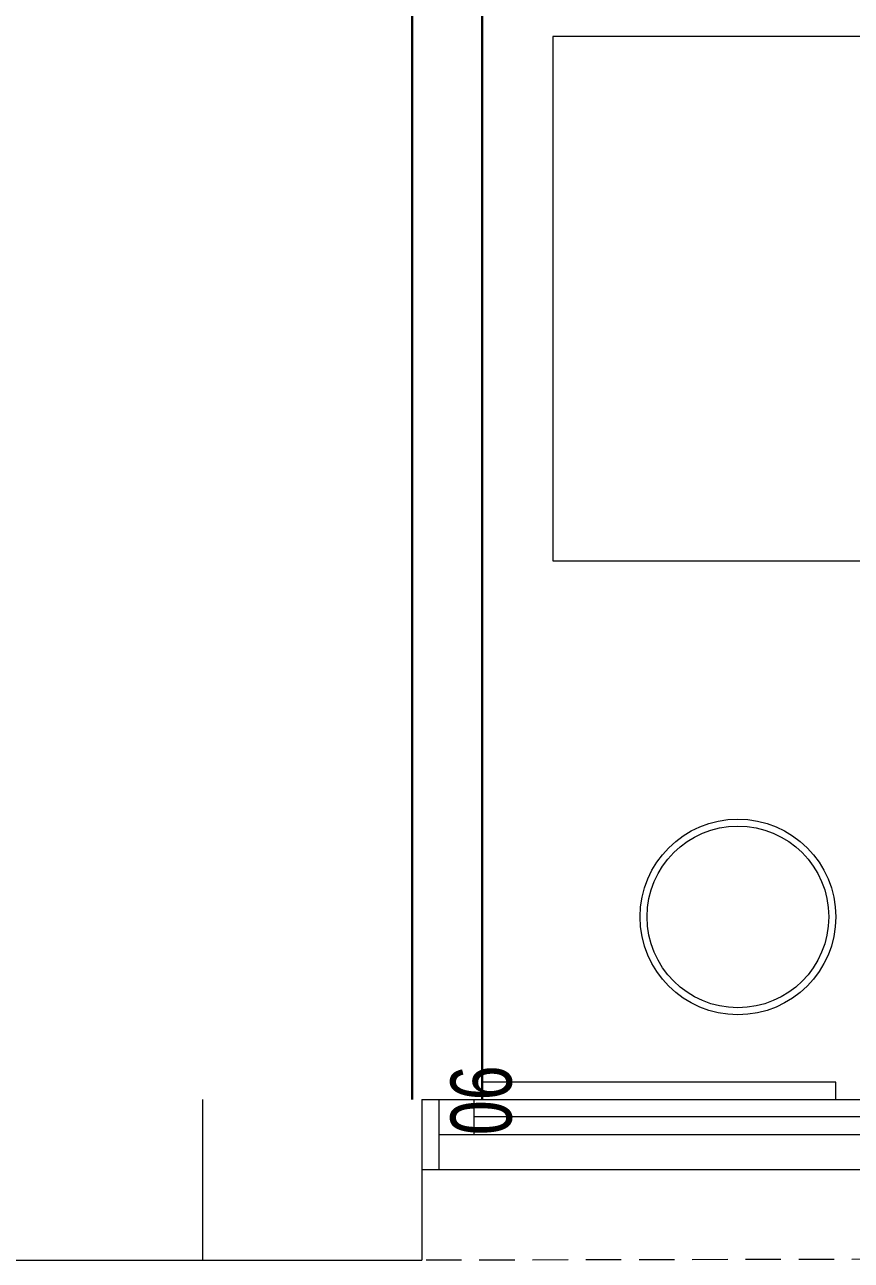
# Model space of a CAD drawing. Extents: x -234346 to 58427, y -132654 to -82394.
# Drawn here: x -46707 to -45524, y -116093 to -114325 of the extents above; entities that cross this region are included whole.
import ezdxf

# ---------------------------------------------------------------- set-up
doc = ezdxf.new("R2010")
doc.units = 0
doc.header["$LTSCALE"] = 8
doc.linetypes.add('HIDDEN', pattern=[9.525, 6.35, -3.175])
for name, color, linetype, lineweight in [('72_EGR_EQP_TAG', 9, 'Continuous', 5), ('Aluminum', 9, 'Continuous', 5), ('LOADING', 9, 'Continuous', 5), ('Proj', 9, 'Continuous', 5), ('Walls', 9, 'Continuous', 5)]:
    doc.layers.add(name, color=color, linetype=linetype, lineweight=lineweight)
doc.layers.add('X-WHITE glass', color=9, linetype='Continuous')
doc.styles.add('X3G_ENTITY_257CFD', font='swisscl.ttf', dxfattribs={"height": 200})

# ---------------------------------------------------------------- blocks, each defined once
blk = doc.blocks.new('WM00001-P')
at = {"layer": 'LOADING'}
for radius in [0.14, 0.13]:
    blk.add_circle((0, 0), radius, dxfattribs=at)
blk = doc.blocks.new('1stF')
at = {"layer": 'Aluminum', "color": 9}
for p, q in [((-46138.6, -115862.6, 0.1), (-44938.6, -115862.6, 0.1)), ((-46113.6, -115962.6, 0.1), (-46113.6, -115862.6, 0.1)), ((-46063.6, -115912.6, 0.1), (-46063.6, -115862.6, 0.1)), ((-45013.6, -115887.6, 0.1), (-46063.6, -115887.6, 0.1)), ((-46113.6, -115912.6, 0.1), (-44963.6, -115912.6, 0.1)), ((-46138.6, -115962.6, 0.1), (-44938.6, -115962.6, 0.1))]:
    blk.add_line(p, q, dxfattribs=at)
at = {"layer": 'LOADING', "color": 9, "elevation": 0}
blk.add_lwpolyline([(-44451.1, -115091.9), (-44451.1, -114341.9), (-45951.1, -114341.9), (-45951.1, -115091.9)], close=True, dxfattribs=at)
at = {"layer": 'LOADING', "color": 9, "elevation": 0.1}
blk.add_lwpolyline([(-46051.9, -115837.8), (-46051.9, -115862.8), (-45545.9, -115862.8), (-45545.9, -115837.8), (-46051.9, -115837.8)], dxfattribs=at)
at = {"layer": 'Proj', "color": 9, "linetype": 'HIDDEN'}
blk.add_line((-44938.6, -116090, 0.1), (-46138.6, -116092.6, 0.1), dxfattribs=at)
at = {"layer": 'Walls', "color": 9}
for p, q in [((-46452.3, -115862.6, 0.1), (-46452.3, -116092.6, 0.1)), ((-46138.6, -115862.6, 0.1), (-46138.6, -116092.6, 0.1)), ((-50007.3, -116092.6, 0.1), (-46138.6, -116092.6, 0.1))]:
    blk.add_line(p, q, dxfattribs=at)
at = {"layer": 'X-WHITE glass', "color": 9, "lineweight": 30, "ltscale": 6}
for p, q in [((-46152.3, -113692.6, 0.1), (-46152.3, -115862.6, 0.1)), ((-46052.3, -113692.6, 0.1), (-46051.9, -115862.8, 0.1))]:
    blk.add_line(p, q, dxfattribs=at)
at = {"layer": 'LOADING', "color": 9, "extrusion": (2.24019e-05, 2.25507e-18, -1), "xscale": -1000, "yscale": 1000, "zscale": 1000}
blk.add_blockref('WM00001-P', (45686, -115601.4, -1.1), dxfattribs=at)
at = {"layer": '72_EGR_EQP_TAG', "color": 9, "insert": (-46097.4, -115863.7, 0.1), "char_height": 87.47, "attachment_point": 2, "rotation": 90, "style": 'X3G_ENTITY_257CFD'}
blk.add_mtext('06', dxfattribs=at)

msp = doc.modelspace()

# ---------------------------------------------------------------- block references
at = {"layer": '72_EGR_EQP_TAG'}
msp.add_blockref('1stF', (0, 0), dxfattribs=at)

doc.saveas('drawing.dxf')
